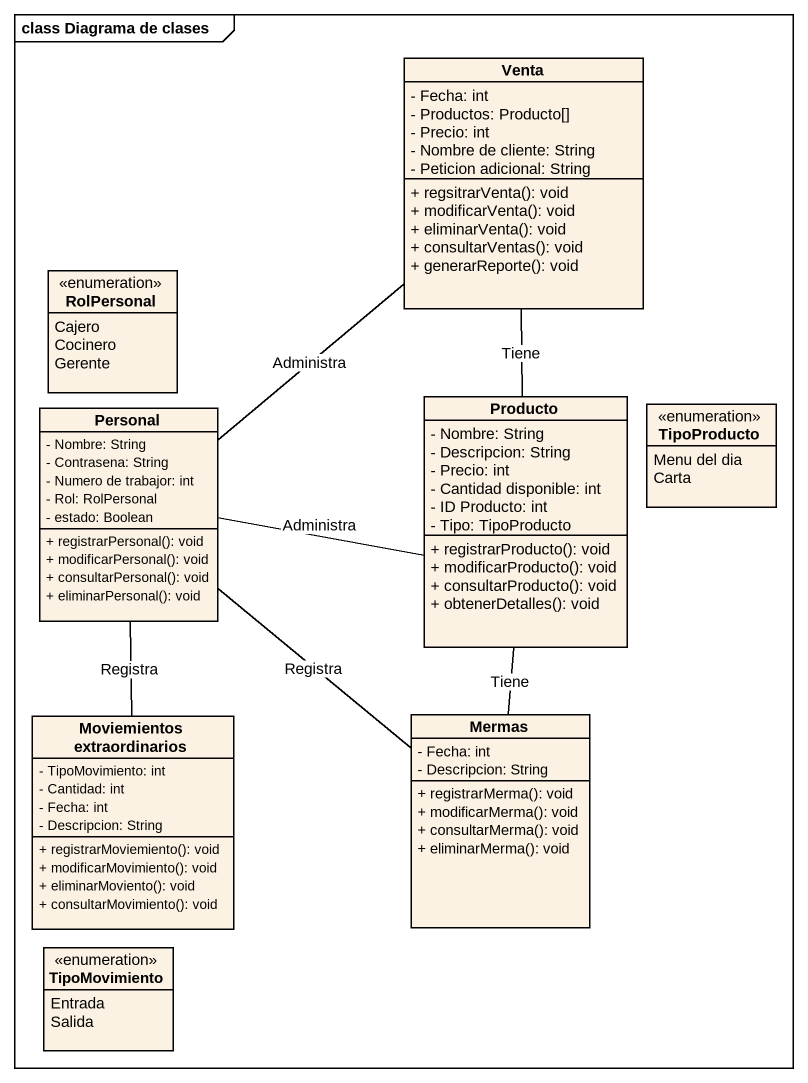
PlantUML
@startuml
mainframe class Diagrama de clases
hide circle
hide empty members
skinparam classAttributeIconSize 0
class Venta {
  - Fecha: int
  - Productos: Producto[]
  - Precio: int
  - Nombre de cliente: String
  - Peticion adicional: String
  + regsitrarVenta(): void
  + modificarVenta(): void
  + eliminarVenta(): void
  + consultarVentas(): void
  + generarReporte(): void
}
enum RolPersonal {
  Cajero
  Cocinero
  Gerente
}
class Personal {
  - Nombre: String
  - Contrasena: String
  - Numero de trabajor: int
  - Rol: RolPersonal
  - estado: Boolean
  + registrarPersonal(): void
  + modificarPersonal(): void
  + consultarPersonal(): void
  + eliminarPersonal(): void
}
class Producto {
  - Nombre: String
  - Descripcion: String
  - Precio: int
  - Cantidad disponible: int
  - ID Producto: int
  - Tipo: TipoProducto
  + registrarProducto(): void
  + modificarProducto(): void
  + consultarProducto(): void
  + obtenerDetalles(): void
}
enum TipoProducto {
  Menu del dia
  Carta
}
class "Moviemientos extraordinarios" as Moviemientos_extraordinarios {
  - TipoMovimiento: int
  - Cantidad: int
  - Fecha: int
  - Descripcion: String
  + registrarMoviemiento(): void
  + modificarMovimiento(): void
  + eliminarMoviento(): void
  + consultarMovimiento(): void
}
class Mermas {
  - Fecha: int
  - Descripcion: String
  + registrarMerma(): void
  + modificarMerma(): void
  + consultarMerma(): void
  + eliminarMerma(): void
}
enum TipoMovimiento {
  Entrada
  Salida
}
Venta -- Producto : Tiene
Personal -up- Venta : Administra
Personal -right- Producto : Administra
Personal -- Moviemientos_extraordinarios : Registra
Personal -- Mermas : Registra
Mermas -up- Producto : Tiene
@enduml
